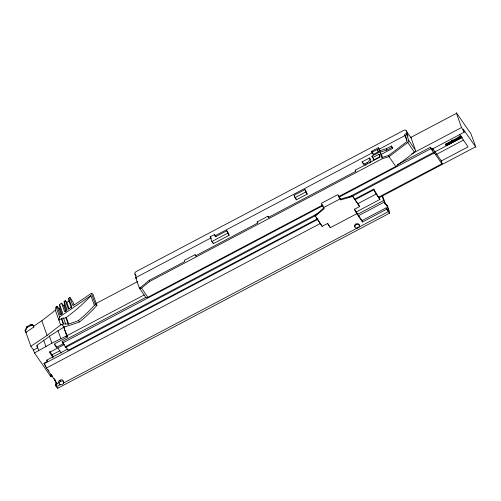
<?xml version="1.0" encoding="UTF-8"?>
<svg xmlns="http://www.w3.org/2000/svg" width="501" height="501" viewBox="0 0 501 501"><rect width="100%" height="100%" fill="white"/><g stroke="black" fill="none" stroke-linecap="round" stroke-linejoin="round"><path stroke-width="0.75" d="M52.43 376.79L50.689 376.483L34.5 352.954L33.479 350.074L30.862 346.279L47.081 335.445L60.608 324.924L55.367 310.207L56.037 306.944L57.045 306.261L59.231 308.96L61.247 314.634M56.037 306.944L59.588 316.901L58.905 320.202L61.805 318.417A2.399 1.766 -19.6 0 1 63.539 318.122A3.025 2.229 -19.6 0 0 66.314 317.402A139.554 102.724 -19.6 0 0 90.881 295.653L94.376 305.478A139.554 102.724 -19.6 0 1 78.388 320.615A167.791 96.969 8.8 0 1 68.662 323.99A3.639 2.104 8.8 0 1 68.142 324.116L63.721 323.834L60.608 324.924M461.941 137.431L446.291 145.691L446.378 144.858L461.346 136.961M56.093 386.309L55.592 384.906L56.663 382.213L57.164 383.616L56.093 386.309L56.413 386.772A5.868 0.764 62.2 0 0 57.853 387.624M25.902 332.338L25.05 330.729L26.71 326.771L30.999 324.504L32.509 324.573L33.911 326.99L25.902 332.338L30.862 346.279M25.326 331.505L26.991 327.548L31.281 325.287L32.784 325.356L33.911 326.99M354.42 209.18L357.157 213.52L330.347 227.667L327.497 223.521L322.137 226.352L314.935 215.518L323.934 207.896M315.198 216.257L324.197 208.635L323.527 207.652A3.426 0.445 62.2 0 1 321.298 203.362L337.918 194.595A3.426 0.445 62.2 0 0 340.148 198.884L340.818 199.868L352.723 196.455L359.668 206.55L354.307 209.38L357.157 213.52M196.16 256.268L195.071 254.69L184.293 260.376L184.719 261.578L149.229 280.303L139.503 288.307L140.368 288.657A2.305 1.403 -53.2 0 0 141.107 288.413M408.785 140.775A2.198 1.459 -34.5 0 1 407.739 142.503L389.152 156.606L382.376 158.66L149.642 281.462L141.564 288.1L147.876 297.275L322.588 205.091M33.636 326.207L41.84 320.728L55.367 310.207M378.725 151.609L373.358 154.44L371.554 151.333L378.374 147.739L379.476 150.832L386.352 148.747L391.513 146.023L391.995 147.382L386.835 150.106L379.965 152.191L381.868 157.552L388.726 155.41L407.094 141.476L404.589 134.45L406.292 133.548L408.102 136.184L406.173 130.767A2.198 1.459 -34.5 0 0 403.743 130.379L136.322 271.486A2.198 1.459 -34.5 0 0 134.888 273.909L136.579 278.65M338.469 196.711L395.784 166.47L414.477 152.291A2.198 1.459 -34.5 0 0 415.517 150.563M61.992 314.127L59.97 308.459L59.6 304.527L61.598 303.168L63.777 305.873L65.8 311.541M66.539 311.04L64.523 305.366L64.147 301.433L65.355 300.619L66.815 302.416L69.082 308.798M71.474 308.059L68.95 300.969L68.7 298.345L69.94 297.506L72.914 301.827L73.985 304.858M66.815 302.416L68.95 300.969M59.231 308.96L59.97 308.459M63.777 305.873L64.523 305.366M33.479 350.074L37.763 347.813L37.199 346.993A2.449 1.804 -19.6 0 1 37.951 344.575L51.027 335.263L64.178 326.928A170.766 98.684 8.8 0 0 73.941 323.922A170.446 98.503 8.8 0 0 79.653 321.867A141.846 104.415 -19.6 0 0 96.937 305.397L92.86 293.955L91.426 293.273L73.897 305.178A1.227 0.783 -45.2 0 1 72.62 305.078L69.94 297.506M59.588 316.901L90.881 295.653M94.376 305.478L95.503 304.714L96.937 305.397M34.5 352.954L51.891 343.172L66.802 335.789L63.677 327.028M214.547 234.481L215.38 236.823L226.84 230.773L228.293 232.884L229.145 235.282L213.313 243.643L211.86 241.532L210.169 236.791L214.547 234.481L216 236.591M371.911 152.329L377.272 149.498L377.998 150.55M140.875 287.587L139.503 288.307A2.198 1.459 -34.5 0 1 139.384 288.075L135.677 277.667L211.027 237.912M215.173 235.727L372.775 152.567M378.994 149.285L405.259 135.427L407.012 140.349M294.106 195.284L304.915 189.578L306.361 191.689L307.219 194.094L296.41 199.793L294.964 197.682L294.106 195.284L294.832 196.336M379.783 156.763L373.903 159.863L371.88 156.162L378.418 152.711L377.272 149.498M366.024 164.967A4.277 2.843 -34.5 0 1 363.125 163.414L362.091 161.904L369.581 157.953L370.615 159.462A4.277 2.843 -34.5 0 1 369.563 163.094M211.86 241.532L227.698 233.178L226.84 230.773M294.964 197.682L305.767 191.983L304.915 189.578M95.704 303.687L137.863 281.443M372.45 157.759L378.981 154.308L380.071 155.892M410.858 137.399L456.474 113.332L456.398 112.769L470.959 133.817L475.95 147.313L463.2 129.126L464.277 132.164L431.787 149.304M382.607 157.652L381.411 154.302L392.671 148.359L391.513 146.023M195.071 254.69L195.496 255.892L257.583 223.133L257.151 221.93L267.929 216.244L269.018 217.829M267.929 216.244L268.361 217.447L355.654 171.386L355.222 170.177L379.983 157.107L378.981 154.308M66.076 336.171L144.2 294.951M411.747 153.788L461.527 127.523L456.474 113.332M63.702 326.84L67.347 337.067L54.534 343.83L56.813 347.143M65.831 346.98A2.568 0.332 62.2 0 1 65.23 346.742L62.137 341.576L145.91 297.375M397.23 164.766L430.465 147.231L433.133 151.089L432.144 148.227M62.638 342.978L322.957 205.623M338.883 197.225L430.966 148.634L430.465 147.231M63.708 343.511L56.388 347.381L54.534 344.619M323.527 207.652L340.148 198.884M64.529 344.438L49.461 352.391L52.937 357.445M451.345 140.712L452.704 139.998M458.828 136.767L460.187 136.047M446.291 145.691L445.358 144.332L461.008 136.078M461.214 136.216L446.241 144.113A2.812 0.369 62.2 0 1 446.378 144.858M446.122 145.14L461.772 136.879M446.153 145.303L461.803 137.042M65.23 346.742L317.935 213.407M349.091 196.968L433.553 152.404A2.568 0.332 62.2 0 0 434.085 152.423L441.262 162.856A3.426 0.445 62.2 0 0 441.938 162.781L441.212 160.74L432.958 148.741M434.555 152.06L462.21 137.468M65.819 347.381L315.104 215.85M352.447 196.148L434.192 153.018M51.841 354.94L59.913 350.681M435.889 154.677L463.557 140.08M57.164 383.616L46.43 368.016A3.426 0.445 62.2 0 1 44.207 363.726L44.025 363.219L47.238 361.522L46.743 360.131L67.654 349.097L68.105 350.368L317.703 218.674M354.345 199.342L373.702 189.121L379.883 199.467L355.76 212.199M44.207 363.726L317.935 219.294M355.265 199.598L373.928 189.754L373.702 189.121M46.43 368.016L320.396 223.465M357.927 203.663L376.157 194.044L379.883 199.467M441.118 161.078L468.084 146.849L459.392 134.218M378.368 197.313L442.064 163.708M379.326 197.601L475.424 146.899M356.894 212.781L356.355 213.063L362.492 221.987L386.622 209.255L386.121 207.852L361.998 220.584L362.492 221.987M357.351 214.403L383.622 200.544L382.319 196.893M358.754 215.549L384.33 202.053L383.622 200.544M56.413 386.772L60.558 384.58M63.326 383.121L388.281 211.666A5.868 0.764 62.2 0 0 389.434 211.541L387.455 205.98L386.008 204.364A6.112 4.058 -34.5 0 1 384.599 202.799L384.33 202.053M57.778 388.231L389.646 213.125M338.413 195.309L340.555 199.122L352.46 195.716L359.668 206.55M386.559 205.491A6.112 4.058 -34.5 0 0 386.941 205.723L387.455 205.98M78.388 320.615L79.653 321.867M61.579 324.354L64.178 326.928M464.277 132.164L461.527 127.523M430.966 148.634L433.553 152.404M406.173 130.767L411.096 137.919L415.454 150.162L408.716 140.368L406.292 133.548M407.739 142.503L414.477 152.291M391.995 147.382L392.671 148.359M389.039 156.656L395.784 166.47M378.374 147.739L380.265 151.083M379.965 152.191L381.411 154.302M371.554 151.333L373.358 154.44M371.88 156.162L372.606 157.214M362.091 161.904A4.277 2.843 -34.5 0 0 366.87 162.844L367.565 163.852M386.008 204.364L386.941 205.723M384.599 202.799L385.526 204.151A6.112 4.058 -34.5 0 0 385.701 204.546M386.121 207.852L387.78 210.263A3.67 0.476 62.2 0 0 388.5 210.182L386.522 204.627M386.622 209.255L388.281 211.666M355.222 170.177L355.948 171.229M356.524 212.631L361.998 220.584M327.641 223.371L330.347 227.667M305.767 191.983L307.219 194.094M314.935 215.518L315.774 216.739M316.613 217.96L322.137 226.352M257.151 221.93L257.877 222.983M227.698 233.178L229.145 235.282M210.169 236.791L211.259 238.376M134.888 273.909L136.122 275.694M135.677 277.667L136.441 278.775M139.384 288.075L145.447 296.886A2.198 1.459 -34.5 0 0 147.876 297.275M66.27 334.042L67.41 335.695M62.137 341.576L63.433 343.454M65.763 346.761L68.293 350.443M57.866 348.063L61.285 353.03M49.712 351.326L53.62 357.013M46.743 360.131L47.37 361.033M25.05 330.729L26.371 332.645M44.025 363.219L44.958 364.571M48.077 369.732L48.935 370.984M51.083 374.103L52.373 375.975M54.089 378.468L55.805 380.967M55.273 380.635L54.653 379.727L56.388 384.593M55.592 384.906L55.912 385.369A3.67 0.476 62.2 0 0 56.35 385.952M323.264 206.913L321.999 204.59M45.848 366.488L45.572 366.024M45.322 365.517L45.134 365.079M66.802 335.789L67.347 337.067M445.22 143.944L445.358 144.332M386.352 148.747L386.835 150.106M388.726 155.41L389.152 156.606M379.57 150.782L380.059 152.141M381.962 157.502L382.376 158.66M373.333 158.266L373.903 159.863M382.726 196.292L385.526 204.151M352.46 195.716L352.723 196.455M357.946 227.053L358.196 227.761M355.873 224.041L356.123 224.749M340.555 199.122L340.818 199.868M295.985 198.59L296.41 199.793M212.825 242.284L213.313 243.643M149.229 280.303L149.642 281.462M91.426 293.273L95.503 304.714M68.7 298.345L71.731 306.85L68.386 309.123L65.355 300.619M64.147 301.433L67.178 309.944L64.629 311.678L61.598 303.168M66.314 317.402L68.662 323.99M65.856 317.684L68.142 324.116M59.6 304.527L62.625 313.031L60.076 314.766L57.045 306.261M63.539 318.122L65.625 323.965M61.711 318.467L63.627 323.853M61.41 318.642L63.295 323.928M57.909 330.453L60.771 338.488M49.28 335.845L51.891 343.172M41.84 320.728L47.081 335.445M59.926 380.196L60.339 381.367M43.668 340.185L46.017 346.786M32.509 324.573L32.784 325.356M50.163 375.017L50.689 376.483M30.999 324.504L31.281 325.287M36.911 345.471L38.79 350.687M26.71 326.771L26.991 327.548M354.952 226.903A2.449 1.797 -19.6 0 1 356.587 223.765A2.449 1.797 -19.6 0 1 359.154 225.813M58.817 382.833A2.449 1.797 -19.6 0 1 60.452 379.971A2.449 1.797 -19.6 0 1 63.345 381.38M59.243 383.246A2.449 1.797 -19.6 0 1 59.005 383.052M376.157 194.044A3.426 0.445 62.2 0 1 373.928 189.754M369.581 157.953A4.277 2.843 -34.5 0 1 366.87 162.844M410.657 137.393A2.198 1.459 -34.5 0 1 411.096 137.919M410.175 137.23A2.198 1.459 -34.5 0 1 410.432 137.293M356.255 228.099A2.449 1.797 -19.6 0 0 359.518 225.644A2.449 1.797 -19.6 0 0 355.697 225.012A2.449 1.797 -19.6 0 0 356.255 228.099M60.477 384.718A2.449 1.797 -19.6 0 0 63.74 382.263A2.449 1.797 -19.6 0 0 59.92 381.63A2.449 1.797 -19.6 0 0 60.477 384.718"/></g></svg>
